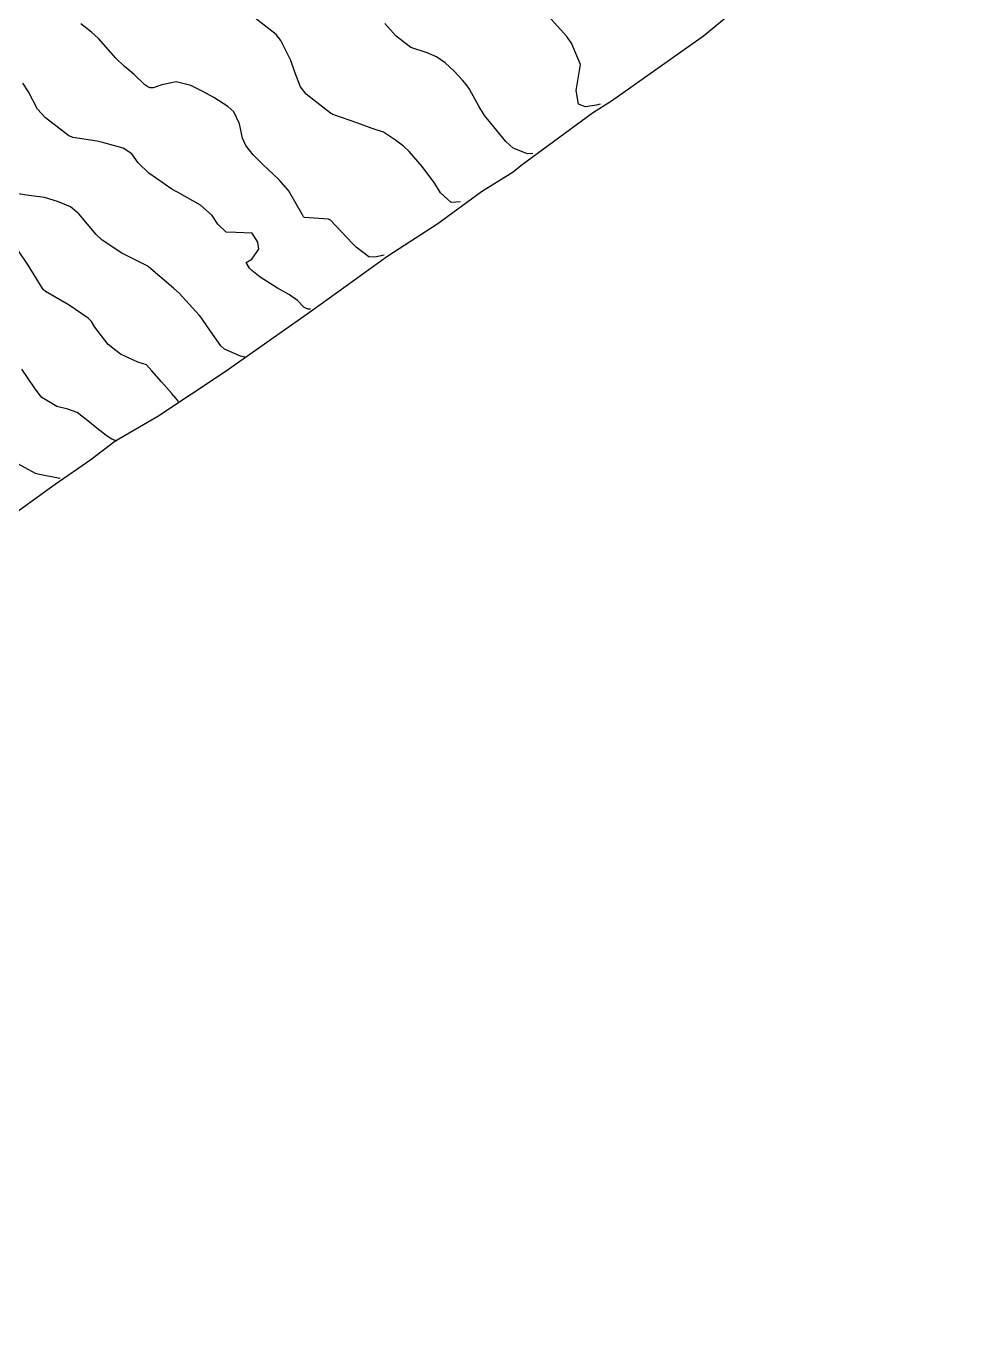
# Model space of a CAD drawing. Header units: metres. Extents: x 318500 to 325275, y 7408834 to 7428799.
# Drawn here: x 320824.4 to 320897.7, y 7414457.8 to 7414559 of the extents above; entities that cross this region are included whole.
import ezdxf

# ---------------------------------------------------------------- set-up
doc = ezdxf.new("R2010")
doc.units = ezdxf.units.M
doc.header["$MEASUREMENT"] = 0
for name, color, linetype in [('Area', 45, 'Continuous'), ('Curvas de Nivel 1m', 11, 'Continuous'), ('Curvas de Nivel 5m', 15, 'Continuous'), ('Vias Primárias', 230, 'Continuous')]:
    doc.layers.add(name, color=color, linetype=linetype)

msp = doc.modelspace()

# ---------------------------------------------------------------- linework, layer by layer
at = {"layer": 'Area'}
msp.add_lwpolyline([(320879.38, 7414560.58), (320876.5, 7414558.2), (320869.41, 7414553.21), (320867.95, 7414552.27), (320862.46, 7414548.24), (320861.87, 7414547.73), (320859.43, 7414546.22), (320856.06, 7414543.76), (320852.21, 7414541.29), (320846.45, 7414537.14), (320839.71, 7414532.39), (320834.53, 7414528.96), (320831.22, 7414527.02), (320829.39, 7414525.61), (320826.64, 7414523.73), (320822.65, 7414520.85)], dxfattribs=at)
at = {"layer": 'Curvas de Nivel 1m', "flags": 128}
for points, elevation in [([(320868.54, 7414552.96), (320868.27, 7414552.9), (320867.43, 7414552.77), (320866.88, 7414552.98), (320866.7, 7414554.02), (320866.88, 7414555.09), (320867.04, 7414556.02), (320866.35, 7414557.66), (320866.1, 7414558.03), (320865.99, 7414558.17), (320864.29, 7414560.06)], 751), ([(320851.94, 7414541.35), (320851.23, 7414541.21), (320850.77, 7414541.24), (320849.78, 7414541.97), (320849.51, 7414542.25), (320847.8, 7414544.05), (320847.65, 7414544.12), (320845.8, 7414544.26), (320845.77, 7414544.27), (320845.74, 7414544.3), (320845.65, 7414544.46), (320844.58, 7414546.32), (320843.84, 7414547.19), (320842.6, 7414548.34), (320841.87, 7414549.07), (320841.3, 7414549.78), (320841.05, 7414550.36), (320840.8, 7414551.46), (320840.38, 7414552.37), (320839.92, 7414552.79), (320838.84, 7414553.48), (320837.93, 7414553.97), (320837.06, 7414554.42), (320835.94, 7414554.68), (320834.83, 7414554.45), (320834.18, 7414554.22), (320833.94, 7414554.24), (320833.77, 7414554.3), (320833.53, 7414554.47), (320832.72, 7414555.25), (320831.95, 7414555.9), (320831.29, 7414556.5), (320829.98, 7414558.03), (320829.44, 7414558.52), (320828.62, 7414559.15)], 748), ([(320857.8, 7414545.46), (320857.08, 7414545.41), (320856.28, 7414546.16), (320855.84, 7414546.88), (320854.86, 7414548.18), (320853.87, 7414549.34), (320853.42, 7414549.74), (320852.81, 7414550.21), (320851.89, 7414550.81), (320851.02, 7414551.1), (320849.9, 7414551.5), (320847.99, 7414552.18), (320847.91, 7414552.22), (320847.81, 7414552.27), (320845.93, 7414553.73), (320845.5, 7414554.31), (320845.07, 7414555.43), (320844.75, 7414556.32), (320843.98, 7414557.86), (320843.63, 7414558.33), (320842.01, 7414559.58)], 749), ([(320846.26, 7414537.2), (320846.09, 7414537.21), (320845.79, 7414537.34), (320845.28, 7414537.87), (320844.66, 7414538.32), (320843.73, 7414538.82), (320842.41, 7414539.67), (320841.75, 7414540.17), (320841.58, 7414540.35), (320841.32, 7414540.79), (320841.76, 7414541.05), (320842.3, 7414541.82), (320842.22, 7414542.35), (320841.79, 7414543.04), (320840.52, 7414543.1), (320839.79, 7414543.12), (320839.15, 7414543.74), (320838.71, 7414544.4), (320837.81, 7414545.2), (320836.05, 7414546.2), (320835.83, 7414546.31), (320835.6, 7414546.43), (320833.85, 7414547.66), (320833.03, 7414548.47), (320832.53, 7414549.14), (320831.87, 7414549.58), (320830.39, 7414549.99), (320829.87, 7414550.12), (320827.99, 7414550.42), (320827.88, 7414550.45), (320827.69, 7414550.54), (320825.9, 7414551.92), (320825.27, 7414552.58), (320824.58, 7414553.93), (320824.15, 7414554.59)], 747), ([(320841.21, 7414533.52), (320840.88, 7414533.58), (320839.67, 7414534.14), (320839.38, 7414534.38), (320838.57, 7414535.51), (320837.97, 7414536.41), (320837.86, 7414536.56), (320837.7, 7414536.74), (320836.17, 7414538.43), (320835.73, 7414538.83), (320833.82, 7414540.46), (320833.75, 7414540.52), (320833.62, 7414540.6), (320831.77, 7414541.52), (320830.24, 7414542.51), (320829.78, 7414542.95), (320828.45, 7414544.53), (320827.81, 7414545.07), (320826.89, 7414545.47), (320825.82, 7414545.8), (320824.43, 7414545.98), (320823.82, 7414546.08)], 746), ([(320831.41, 7414527.05), (320830.99, 7414527.2), (320830.56, 7414527.48), (320829.59, 7414528.25), (320829.28, 7414528.51), (320828.32, 7414529.25), (320827.6, 7414529.52), (320826.76, 7414529.71), (320825.61, 7414530.41), (320825.47, 7414530.57), (320825.04, 7414531.15), (320824.08, 7414532.59)], 744), ([(320827.03, 7414524.17), (320827, 7414524.19), (320826.86, 7414524.21), (320825.43, 7414524.48), (320825.12, 7414524.57), (320823.54, 7414525.43)], 743)]:
    msp.add_lwpolyline(points, dxfattribs=dict(at, elevation=elevation))
at = {"layer": 'Curvas de Nivel 5m', "flags": 128}
for points, elevation in [([(320863.36, 7414549.18), (320862.96, 7414549.16), (320861.87, 7414549.58), (320861.29, 7414550.1), (320859.91, 7414551.79), (320859.66, 7414552.11), (320859.22, 7414552.82), (320858.51, 7414554.13), (320858.26, 7414554.45), (320857.95, 7414554.81), (320857.32, 7414555.51), (320856.62, 7414556.16), (320855.97, 7414556.61), (320855.24, 7414556.91), (320853.98, 7414557.33), (320852.87, 7414558.21), (320852, 7414559.17)], 750), ([(320836.13, 7414530.11), (320835.78, 7414530.51), (320835.74, 7414530.55), (320835.62, 7414530.71), (320834.81, 7414531.62), (320834.06, 7414532.45), (320833.65, 7414532.92), (320832.99, 7414533.13), (320831.66, 7414533.74), (320830.71, 7414534.5), (320829.68, 7414535.83), (320829.42, 7414536.25), (320829.18, 7414536.52), (320827.7, 7414537.51), (320825.88, 7414538.57), (320825.72, 7414538.72), (320824.55, 7414540.58), (320823.76, 7414541.77)], 745)]:
    msp.add_lwpolyline(points, dxfattribs=dict(at, elevation=elevation))
at = {"layer": 'Vias Primárias'}
msp.add_lwpolyline([(321109.37, 7414841.13, 0), (321121.45, 7414845.47, -0.165445)], format="xyb", dxfattribs=at)

doc.saveas('drawing.dxf')
